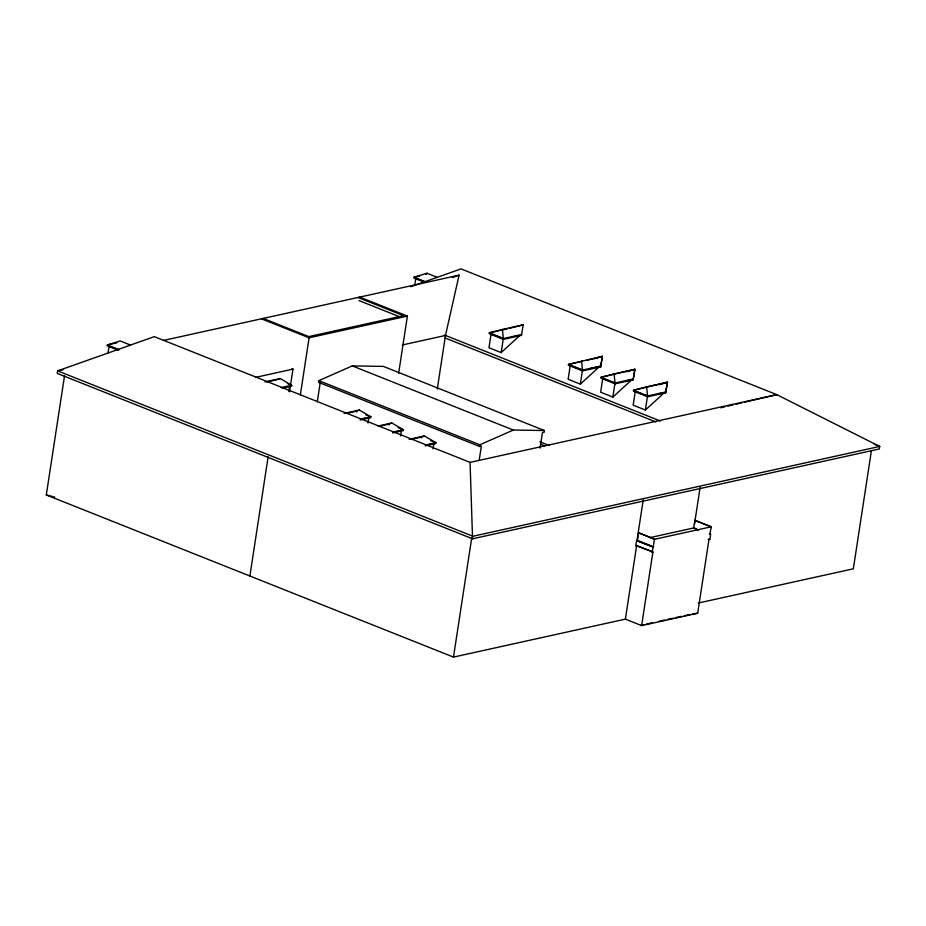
<?xml version="1.0" encoding="UTF-8"?>
<svg xmlns="http://www.w3.org/2000/svg" width="926" height="926" viewBox="0 0 926 926"><rect width="100%" height="100%" fill="white"/><g stroke="black" fill="none" stroke-linecap="round" stroke-linejoin="round"><path stroke-width="1.39" d="M709.837 533.989L710.601 534.29L709.825 539.372L708.957 539.557L697.683 613.232L641.637 625.617L625.386 619.135L453.485 657.101L46.3 494.947L64.554 375.69M108.006 353.037L109.083 346.023L116.826 349.102M249.893 576.018L268.135 456.761M288.831 391.455L289.688 385.91M289.514 391.779L292.975 369.115L291.968 368.71M300.348 394.962L309.087 337.793L407.394 316.09L398.643 373.259M479.182 460.257L481.358 446.089L479.633 446.471L318.59 382.334L318.845 380.644L352.274 365.897L383.376 366.395L544.419 430.532L544.152 432.222L542.428 432.604L540.043 448.184M317.282 401.791L320.315 381.963L318.59 382.334M356.51 411.989L356.637 411.144L346.092 413.471M368.004 422.985L368.861 417.441L364.798 418.344M389.024 424.941L389.151 424.096L378.607 426.423M414.744 285.196L415.809 278.286L424.629 281.805M400.518 435.938L401.363 430.393L397.312 431.285M421.538 437.894L421.666 437.037L411.121 439.375M437.269 389.094L445.475 335.444L459.088 275.161L163.451 340.444M433.032 448.879L433.877 443.346L429.826 444.237M479.633 446.471L479.888 444.781L513.317 430.034L544.419 430.532M453.485 657.101L471.728 537.844M472.561 538.805L470.061 462.375L154.318 336.636L57.643 370.875L57.25 373.41L472.561 538.805L879.306 448.983L879.7 446.448L776.787 394.638L461.044 268.899L410.658 286.747M501.163 352.598L503.281 338.754L491.093 333.892L488.974 347.748L501.163 352.598L519.44 335.883M503.431 339.344L502.401 329.436L523.213 324.841L521.465 335.362L503.431 339.344L489.206 333.684L489.345 332.828L502.401 329.436M580.336 384.128L582.454 370.273L570.266 365.423L568.147 379.278L580.336 384.128L599.631 366.488L600.65 366.893L602.386 356.371L568.518 364.358L568.379 365.203L582.604 370.875L600.65 366.893L602.386 356.371L586.552 360.376M582.604 370.875L581.574 360.966M608.868 380.794L602.78 378.375L600.661 392.219L612.85 397.08L614.968 383.225L611.31 381.767M615.119 383.815L614.088 373.919L634.9 369.324L633.153 379.834L615.119 383.815L600.893 378.155L601.032 377.31L614.088 373.919M633.291 378.989L615.246 382.97L601.032 377.31L634.9 369.324L633.153 379.834L626.856 380.598M641.382 393.747L635.294 391.316L633.164 405.171L645.364 410.021L647.482 396.178L643.825 394.719M647.633 396.768L646.603 386.871L667.414 382.276L665.667 392.786L647.633 396.768L633.407 391.108L633.534 390.263L646.603 386.871M641.637 625.617L652.911 551.931L635.792 545.657L636.579 540.576L653.258 546.953L654.427 539.326L711.342 526.767L709.791 534.233M637.007 540.471L643.2 499.982M625.386 619.135L636.66 545.46L635.792 545.657M654.856 539.233L638.604 532.763L637.435 540.379L651.638 546.039M665.806 391.941L647.76 395.923L633.534 390.263L667.414 382.276L665.667 392.786L659.37 393.55M652.054 552.127L653.258 546.953M650.04 537.601L693.481 528.005L695.079 520.285L711.342 526.767M694.5 524.104L694.882 521.558M695.079 520.285L700.114 487.423M871.366 450.962L853.332 568.807L698.308 603.034M426.122 274.559L426.967 273.239L437.199 277.314M612.85 397.08L632.145 379.428M645.364 410.021L664.66 392.381M278.367 379.255L280.184 378.514L291.69 385.285L291.563 386.13L282.337 388.168M357.54 410.774L359.357 410.044L370.863 416.816L370.736 417.661L360.191 419.987M390.054 423.726L391.872 422.985L403.377 429.757L403.25 430.602L392.705 432.94M422.569 436.678L424.386 435.938L435.891 442.709L435.764 443.554L425.219 445.881M452.351 277.534L459.088 275.161M426.967 273.239L414.049 277.233L413.922 278.078L425.08 282.523M594.399 358.802L602.386 356.371M626.914 371.743L634.9 369.324M659.428 384.695L667.414 382.276M510.018 328.186L523.213 324.841M720.706 407.787L724.908 406.803M727.709 406.144L733.323 404.824M736.124 404.176L741.738 402.856M744.539 402.197L776.787 394.638L470.061 462.375M116.722 342.886L107.335 344.958L107.196 345.803L118.597 350.341M419.42 276.041L414.049 277.233L426.446 282.164M63.281 369.624L57.643 370.875L472.954 536.258L879.7 446.448L874.329 444.306M255.46 377.403L292.975 369.115M402.278 344.981L445.475 335.444M264.917 381.882L280.184 378.514M266.919 381.952L277.464 379.614M507.379 328.846L489.345 332.828L503.559 338.499L521.604 334.517M281.145 387.612L291.69 385.285L287.812 383.734M284.27 387.114L286.979 386.512M515.169 336.126L517.808 335.536M344.102 413.413L359.357 410.044M582.385 361.302L568.518 364.358L582.743 370.03L600.777 366.048M360.318 419.142L370.863 416.816L365.689 414.755M590.383 368.525L599.631 366.488M377.993 426.053L391.872 422.985M392.832 432.083L403.377 429.757L398.203 427.696M409.118 439.306L424.386 435.938M425.347 445.036L435.891 442.709L430.717 440.649M638.604 532.763L654.427 539.326M710.601 534.29L709.362 534.325M651.291 551.827L652.911 551.931M640.873 625.305L643.686 624.691M646.487 624.078L652.089 622.839M659.092 621.288L664.694 620.05M667.496 619.436L673.109 618.198M675.911 617.573L681.513 616.334M684.314 615.721L689.916 614.482M692.717 613.857L697.683 613.232M46.3 494.947L54.692 497.088M520.458 334.957L521.465 335.362M359.716 297.107L407.394 316.09M357.992 297.489L403.632 315.662L308.786 336.601L263.146 318.428M358.952 300.568L400.564 317.132M444.468 335.038L660.47 421.064M445.093 337.978L655.828 421.909M261.421 318.81L309.087 337.793M352.274 365.897L513.317 430.034M539.881 441.795L549.257 445.522M540.448 444.156L544.453 445.753M694.65 520.377L710.902 526.859M693.91 527.913L696.491 528.943M693.481 528.005L698.644 530.066M318.845 380.644L479.888 444.781M709.061 539.071L709.825 539.372M708.205 539.256L708.957 539.557M636.579 540.576L652.83 547.046M637.945 545.981L650.862 551.12M130.473 345.051L120.241 340.976L107.335 344.958L118.725 349.496"/></g></svg>
